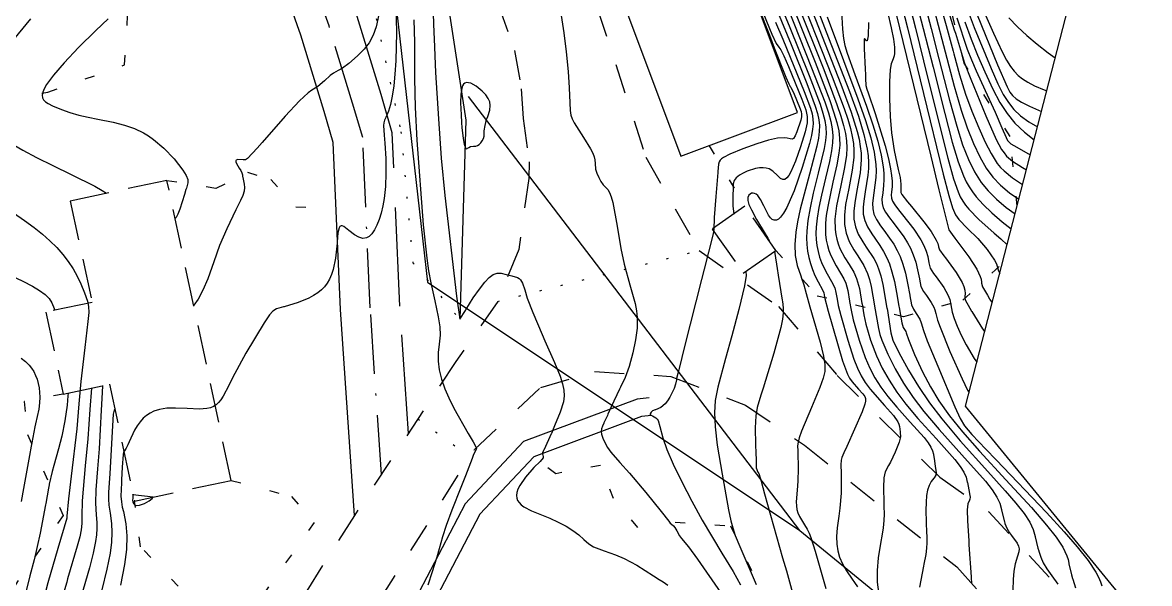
# Model space of a CAD drawing. Header units: metres. Extents: x 1233805 to 1234355, y 654698 to 655114.
# Drawn here: x 1234215.4 to 1234272.4, y 654927.6 to 654956 of the extents above; entities that cross this region are included whole.
import ezdxf

# ---------------------------------------------------------------- set-up
doc = ezdxf.new("R2010")
doc.units = ezdxf.units.M
for name, pattern in [('ИИDash_05_15', [2, 0.5, -1.5]), ('ИИDash_15_15', [3, 1.5, -1.5]), ('ИИDash_20_10', [3, 2, -1]), ('ИИDash_50_20', [7, 5, -2]), ('ИИDashDot_30_20', [5, 3, -1, 0, -1]), ('ИИDot', [1, 0, -1])]:
    doc.linetypes.add(name, pattern=pattern)
for name, color, linetype, lineweight in [('ИИ_ГОРИЗОНТАЛИ_ОСН', 32, 'Continuous', 25), ('ИИ_ГОРИЗОНТАЛИ_УТОЛЩ', 32, 'Continuous', 30), ('ИИ_ДОРОГИ_АД', 7, 'Continuous', 25), ('ИИ_ДОРОГИ_АД_ОСИ', 7, 'Continuous', 25), ('ИИ_ЛЭП_НН', 250, 'Continuous', 25), ('ИИ_ОГРАДЫ', 7, 'Continuous', 25), ('ИИ_ОТКОС', 7, 'Continuous', 25), ('ИИ_СТРОЕНИЕ', 7, 'Continuous', 25), ('ИИ_УГОДЬЯ', 7, 'Continuous', 25)]:
    doc.layers.add(name, color=color, linetype=linetype, lineweight=lineweight)
doc.layers.add('Оформление точек', color=7, linetype='Continuous')

msp = doc.modelspace()

# ---------------------------------------------------------------- linework, layer by layer
at = {"layer": 'ИИ_ГОРИЗОНТАЛИ_ОСН'}
for points, elevation in [([(1234251.431, 654964.046), (1234255.463, 654953.969), (1234256.206, 654952.03), (1234256.417, 654951.416), (1234256.562, 654950.924), (1234256.656, 654950.506), (1234256.702, 654950.135), (1234256.706, 654949.776), (1234256.669, 654949.381), (1234256.565, 654948.791), (1234256.367, 654947.909), (1234256.098, 654946.669), (1234256.027, 654946.221), (1234255.99, 654945.837), (1234255.982, 654945.543), (1234255.996, 654945.258), (1234256.03, 654944.981), (1234256.085, 654944.71), (1234256.159, 654944.45), (1234256.255, 654944.195), (1234256.52, 654943.672), (1234256.739, 654943.312), (1234256.91, 654943.024), (1234257.009, 654942.805), (1234257.109, 654942.435), (1234257.201, 654941.886), (1234257.203, 654941.872), (1234257.277, 654941.435), (1234257.393, 654940.947), (1234257.685, 654939.927), (1234257.994, 654939.047), (1234258.226, 654938.509), (1234258.481, 654938.024), (1234258.782, 654937.551), (1234259.143, 654937.068), (1234259.595, 654936.531), (1234260.27, 654935.782), (1234260.968, 654935), (1234261.173, 654934.736), (1234261.315, 654934.516), (1234261.397, 654934.334), (1234261.438, 654934.151), (1234261.439, 654934.142), (1234261.495, 654933.814), (1234261.521, 654933.673), (1234261.586, 654933.22), (1234261.571, 654933.093), (1234261.471, 654932.957), (1234261.461, 654932.945), (1234261.323, 654932.77), (1234261.222, 654932.576), (1234261.146, 654932.341), (1234261.095, 654932.067), (1234261.068, 654931.737), (1234261.059, 654931.318), (1234261.095, 654930.162), (1234261.101, 654930.049), (1234261.113, 654929.675), (1234261.099, 654929.403), (1234261.054, 654929.084), (1234260.958, 654928.596), (1234260.935, 654928.49), (1234260.736, 654927.435)], 29), ([(1234260.711, 654961.391), (1234262.497, 654955.614), (1234262.553, 654955.433), (1234263.02, 654953.918), (1234263.335, 654953.116), (1234264.085, 654951.256), (1234264.614, 654950.065), (1234264.884, 654949.565), (1234265.009, 654949.384), (1234265.139, 654949.23), (1234265.445, 654948.965), (1234265.941, 654948.652), (1234266.142, 654948.538)], 37), ([(1234260.041, 654960.556), (1234261.33, 654955.672), (1234261.72, 654954.136), (1234262.254, 654952.056), (1234262.618, 654950.743), (1234262.918, 654949.799), (1234263.207, 654949.052), (1234263.513, 654948.43), (1234263.854, 654947.896), (1234264.208, 654947.462), (1234264.628, 654947.04), (1234265.118, 654946.626), (1234265.565, 654946.3)], 35.5), ([(1234253.283, 654960.174), (1234255.897, 654953.6), (1234256.565, 654951.835), (1234256.764, 654951.252), (1234256.904, 654950.777), (1234256.998, 654950.366), (1234257.05, 654949.997), (1234257.064, 654949.642), (1234257.042, 654949.266), (1234256.95, 654948.643), (1234256.759, 654947.736), (1234256.55, 654946.719), (1234256.465, 654946.04), (1234256.471, 654945.514), (1234256.504, 654945.263), (1234256.556, 654945.019), (1234256.627, 654944.785), (1234256.718, 654944.554), (1234256.971, 654944.077), (1234257.181, 654943.747), (1234257.418, 654943.361), (1234257.561, 654943.046), (1234257.702, 654942.534), (1234257.832, 654941.771), (1234257.834, 654941.757), (1234257.925, 654941.195), (1234258.025, 654940.73), (1234258.257, 654939.926), (1234258.563, 654939.129), (1234258.859, 654938.502), (1234259.198, 654937.899), (1234259.593, 654937.298), (1234260.048, 654936.692), (1234260.66, 654935.965), (1234261.574, 654934.951), (1234262.517, 654933.894), (1234262.793, 654933.538), (1234262.985, 654933.241), (1234263.097, 654932.995), (1234263.154, 654932.746), (1234263.157, 654932.731), (1234263.267, 654932.172), (1234263.273, 654932.149), (1234263.304, 654931.982), (1234263.288, 654931.883), (1234263.266, 654931.841), (1234263.188, 654931.64), (1234263.154, 654931.345), (1234263.162, 654930.781), (1234263.225, 654929.776), (1234263.239, 654929.573), (1234263.344, 654927.951), (1234263.352, 654927.826), (1234263.358, 654927.728), (1234263.363, 654927.646), (1234263.364, 654927.635)], 29.5), ([(1234260.088, 654958.933), (1234260.93, 654955.683), (1234261.423, 654953.717), (1234262.01, 654951.379), (1234262.392, 654949.936), (1234262.692, 654948.927), (1234262.957, 654948.223), (1234263.096, 654947.932), (1234263.245, 654947.667), (1234263.412, 654947.416), (1234263.604, 654947.169), (1234263.959, 654946.778), (1234264.4, 654946.357), (1234264.92, 654945.91), (1234265.374, 654945.555)], 35), ([(1234259.878, 654958.256), (1234260.53, 654955.694), (1234261.145, 654953.207), (1234262.167, 654949.128), (1234262.46, 654948.071), (1234262.689, 654947.412), (1234262.801, 654947.163), (1234262.922, 654946.945), (1234263.06, 654946.743), (1234263.229, 654946.536), (1234263.729, 654946.027), (1234264.508, 654945.332), (1234264.843, 654945.04), (1234265.162, 654944.734)], 34.5), ([(1234255.084, 654957.973), (1234256.146, 654955.211), (1234257.196, 654952.493), (1234257.65, 654951.236), (1234257.933, 654950.32), (1234258.098, 654949.573), (1234258.142, 654949.24), (1234258.161, 654948.92), (1234258.158, 654948.599), (1234258.131, 654948.256), (1234258, 654947.412), (1234257.922, 654946.954), (1234257.889, 654946.649), (1234257.898, 654946.292), (1234257.968, 654945.964), (1234258.103, 654945.647), (1234258.324, 654945.293), (1234258.48, 654945.073), (1234258.74, 654944.704), (1234258.927, 654944.399), (1234259.087, 654944.09), (1234259.219, 654943.771), (1234259.347, 654943.37), (1234259.467, 654942.89), (1234259.579, 654942.335), (1234259.695, 654941.638), (1234259.705, 654941.575), (1234259.838, 654940.805), (1234259.915, 654940.561), (1234259.984, 654940.454), (1234260.045, 654940.357), (1234260.066, 654940.293), (1234260.176, 654939.958), (1234260.489, 654939.203), (1234260.893, 654938.323), (1234261.288, 654937.556), (1234261.721, 654936.851), (1234262.26, 654936.099), (1234262.917, 654935.285), (1234263.77, 654934.313), (1234265.098, 654932.868), (1234266.391, 654931.461), (1234267.163, 654930.575), (1234267.638, 654929.967), (1234267.978, 654929.451), (1234268.184, 654929.027), (1234268.243, 654928.841), (1234268.283, 654928.64), (1234268.287, 654928.619), (1234268.422, 654928.052), (1234268.47, 654927.879), (1234268.48, 654927.846), (1234268.613, 654927.405)], 31), ([(1234262.75, 654957.765), (1234263.508, 654955.722), (1234264.354, 654953.661), (1234264.701, 654952.88), (1234264.97, 654952.347), (1234265.229, 654951.929), (1234265.504, 654951.585), (1234265.846, 654951.263), (1234266.265, 654950.963), (1234266.702, 654950.712)], 38.5), ([(1234252.426, 654957.468), (1234253.27, 654955.39), (1234253.49, 654954.925), (1234253.63, 654954.725), (1234253.727, 654954.596), (1234253.881, 654954.287), (1234254.117, 654953.752), (1234254.795, 654952.096), (1234254.993, 654951.563), (1234255.066, 654951.231), (1234255.057, 654950.902), (1234254.96, 654950.452), (1234254.733, 654949.691), (1234254.473, 654948.965), (1234254.239, 654948.435), (1234254.135, 654948.252), (1234254.042, 654948.126), (1234253.935, 654948.043), (1234253.828, 654948.034), (1234253.716, 654948.095), (1234253.558, 654948.247), (1234253.333, 654948.461), (1234253.134, 654948.578), (1234252.993, 654948.617), (1234252.832, 654948.633), (1234252.652, 654948.625), (1234252.457, 654948.593), (1234252.028, 654948.459), (1234251.82, 654948.362), (1234251.64, 654948.258), (1234251.475, 654948.125), (1234251.376, 654947.985), (1234251.33, 654947.826), (1234251.316, 654947.582), (1234251.315, 654947.508), (1234251.309, 654947.318), (1234251.305, 654946.706), (1234251.351, 654946.295)], 26.5), ([(1234258.94, 654957.339), (1234259.314, 654955.701), (1234259.423, 654955.131), (1234259.479, 654954.727), (1234259.481, 654954.407), (1234259.455, 654954.288), (1234259.403, 654954.15), (1234259.313, 654953.894), (1234259.258, 654953.595), (1234259.217, 654952.975), (1234259.216, 654952.142), (1234259.254, 654951.235), (1234259.327, 654950.397), (1234259.458, 654949.51), (1234259.663, 654948.549), (1234259.753, 654948.148), (1234259.802, 654947.802), (1234259.794, 654947.524), (1234259.789, 654947.462), (1234259.798, 654947.378), (1234259.843, 654947.285), (1234260.128, 654946.913), (1234260.329, 654946.67), (1234260.951, 654945.908), (1234261.33, 654945.406), (1234261.588, 654944.982), (1234261.66, 654944.81), (1234261.7, 654944.648), (1234261.701, 654944.645), (1234261.757, 654944.486), (1234261.965, 654944.19), (1234262.051, 654944.076), (1234262.588, 654943.34), (1234262.894, 654942.84), (1234262.984, 654942.637), (1234263.036, 654942.451), (1234263.051, 654942.284), (1234263.03, 654942.121), (1234263.027, 654942.11), (1234263.021, 654942.039), (1234263.046, 654941.963), (1234263.283, 654941.544), (1234263.372, 654941.393), (1234263.387, 654941.367), (1234263.93, 654940.49), (1234264.032, 654940.346)], 33), ([(1234259.359, 654957.226), (1234259.73, 654955.716), (1234261.305, 654949.215), (1234261.716, 654947.512), (1234262.216, 654945.495), (1234262.391, 654945.26), (1234262.532, 654945.073), (1234263.224, 654944.131), (1234263.634, 654943.508), (1234263.81, 654943.144), (1234263.85, 654942.998), (1234263.864, 654942.853), (1234263.867, 654942.794), (1234263.925, 654942.62), (1234264.167, 654942.198), (1234264.278, 654942.009), (1234264.294, 654941.982), (1234264.407, 654941.8)], 33.5), ([(1234261.665, 654957.319), (1234262.088, 654955.835), (1234262.432, 654954.53), (1234262.466, 654954.396), (1234262.753, 654953.328), (1234263.068, 654952.359), (1234263.39, 654951.49), (1234263.733, 654950.647), (1234264.059, 654949.925), (1234264.355, 654949.35), (1234264.671, 654948.854), (1234264.833, 654948.654), (1234265.009, 654948.472), (1234265.43, 654948.129), (1234265.95, 654947.793)], 36.5), ([(1234253.558, 654956.53), (1234254.247, 654954.871), (1234255.041, 654952.895), (1234255.474, 654951.745), (1234255.585, 654951.378), (1234255.652, 654951.066), (1234255.682, 654950.769), (1234255.676, 654950.468), (1234255.634, 654950.137), (1234255.55, 654949.727), (1234255.177, 654948.32), (1234254.707, 654946.539), (1234254.569, 654945.904), (1234254.482, 654945.377), (1234254.433, 654944.762), (1234254.457, 654944.204), (1234254.552, 654943.701), (1234254.734, 654943.167), (1234254.779, 654943.049), (1234254.892, 654942.714), (1234255.01, 654942.273), (1234255.188, 654941.608), (1234255.391, 654940.923), (1234255.717, 654939.813), (1234255.89, 654939.111), (1234255.954, 654938.686), (1234255.947, 654938.341), (1234255.871, 654938.003), (1234255.694, 654937.525), (1234255.275, 654936.513), (1234254.783, 654935.319), (1234254.661, 654934.988), (1234254.6, 654934.766), (1234254.578, 654934.58), (1234254.582, 654934.319), (1234254.585, 654934.27), (1234254.609, 654933.438), (1234254.593, 654932.794), (1234254.553, 654932.334), (1234254.512, 654931.753), (1234254.519, 654931.548), (1234254.544, 654931.369), (1234254.593, 654931.194), (1234254.669, 654931.012), (1234254.924, 654930.578), (1234255.061, 654930.36), (1234255.164, 654930.163), (1234255.254, 654929.948), (1234255.467, 654929.256), (1234256.002, 654927.364)], 27.5), ([(1234254.063, 654956.746), (1234255.286, 654953.695), (1234255.95, 654951.963), (1234256.133, 654951.42), (1234256.255, 654950.98), (1234256.33, 654950.599), (1234256.36, 654950.248), (1234256.349, 654949.897), (1234256.296, 654949.497), (1234256.185, 654948.948), (1234255.987, 654948.115), (1234255.781, 654947.256), (1234255.65, 654946.633), (1234255.561, 654946.095), (1234255.515, 654945.634), (1234255.507, 654945.315), (1234255.52, 654945.003), (1234255.556, 654944.7), (1234255.613, 654944.404), (1234255.691, 654944.118), (1234255.791, 654943.839), (1234255.913, 654943.564), (1234256.068, 654943.267), (1234256.29, 654942.883), (1234256.456, 654942.563), (1234256.516, 654942.337), (1234256.571, 654942), (1234256.572, 654941.987), (1234256.629, 654941.675), (1234256.76, 654941.163), (1234257.113, 654939.927), (1234257.424, 654938.965), (1234257.604, 654938.499), (1234257.783, 654938.123), (1234257.985, 654937.786), (1234258.238, 654937.444), (1234258.966, 654936.614), (1234259.419, 654936.106), (1234259.644, 654935.791), (1234259.697, 654935.674), (1234259.721, 654935.556), (1234259.721, 654935.553), (1234259.761, 654935.282), (1234259.764, 654935.26), (1234259.772, 654935.038), (1234259.709, 654934.762), (1234259.516, 654934.257), (1234259.27, 654933.748), (1234259.173, 654933.58), (1234259.011, 654933.267), (1234258.937, 654932.957), (1234258.914, 654932.476), (1234258.935, 654931.691), (1234258.942, 654931.527), (1234258.951, 654931.127), (1234258.94, 654930.799), (1234258.904, 654930.438), (1234258.839, 654930.011), (1234258.791, 654929.742), (1234258.656, 654928.915), (1234258.595, 654928.27), (1234258.596, 654927.694), (1234258.662, 654927.187)], 28.5), ([(1234255.336, 654956.51), (1234256.763, 654952.862), (1234257.287, 654951.439), (1234257.589, 654950.476), (1234257.684, 654950.078), (1234257.748, 654949.717), (1234257.782, 654949.374), (1234257.788, 654949.035), (1234257.733, 654948.377), (1234257.577, 654947.487), (1234257.462, 654946.862), (1234257.414, 654946.446), (1234257.422, 654946.031), (1234257.498, 654945.646), (1234257.642, 654945.28), (1234257.873, 654944.888), (1234258.051, 654944.628), (1234258.427, 654944.049), (1234258.558, 654943.792), (1234258.666, 654943.529), (1234258.781, 654943.167), (1234258.887, 654942.73), (1234259.094, 654941.541), (1234259.096, 654941.527), (1234259.291, 654940.298), (1234259.333, 654940.106), (1234259.395, 654939.929), (1234259.701, 654939.292), (1234260.176, 654938.41), (1234260.683, 654937.576), (1234261.245, 654936.751), (1234261.859, 654935.941), (1234262.791, 654934.833), (1234264.183, 654933.288), (1234265.075, 654932.304), (1234265.614, 654931.681), (1234266.022, 654931.159), (1234266.313, 654930.716), (1234266.488, 654930.351), (1234266.579, 654930.004), (1234266.584, 654929.977), (1234266.725, 654929.403), (1234266.761, 654929.278), (1234266.765, 654929.262), (1234266.864, 654928.958), (1234266.994, 654928.673), (1234267.179, 654928.355), (1234267.422, 654928.003), (1234267.736, 654927.59)], 30.5), ([(1234263.944, 654956.649), (1234264.472, 654955.432), (1234264.917, 654954.491), (1234265.136, 654954.076), (1234265.329, 654953.762), (1234265.518, 654953.511), (1234265.719, 654953.303), (1234265.945, 654953.123), (1234266.216, 654952.955), (1234266.556, 654952.783), (1234267.033, 654952.573), (1234267.167, 654952.519)], 39.5), ([(1234215.818, 654956.164), (1234214.561, 654954.642)], 22.5), ([(1234219.745, 654956.16), (1234219.117, 654955.576), (1234218.246, 654954.71), (1234217.521, 654953.944), (1234216.977, 654953.317), (1234216.622, 654952.836), (1234216.507, 654952.633), (1234216.435, 654952.457), (1234216.407, 654952.305), (1234216.421, 654952.173), (1234216.475, 654952.063), (1234216.571, 654951.966), (1234216.712, 654951.876), (1234216.932, 654951.771), (1234217.38, 654951.584), (1234217.807, 654951.432), (1234218.253, 654951.302), (1234218.723, 654951.192), (1234219.215, 654951.097), (1234219.985, 654950.944), (1234220.561, 654950.795), (1234221.071, 654950.615), (1234221.519, 654950.401), (1234221.778, 654950.245), (1234222.038, 654950.062), (1234222.558, 654949.623), (1234223.068, 654949.09), (1234223.514, 654948.518), (1234223.682, 654948.246), (1234223.757, 654948.044), (1234223.76, 654947.866), (1234223.693, 654947.608), (1234223.67, 654947.534), (1234223.597, 654947.288), (1234223.363, 654946.542), (1234223.263, 654946.296), (1234223.167, 654946.117), (1234223.125, 654946.067)], 23), ([(1234233.411, 654956.379), (1234233.284, 654955.761), (1234233.133, 654955.334), (1234232.93, 654954.957), (1234232.677, 654954.624), (1234232.334, 654954.285), (1234231.901, 654953.91), (1234231.578, 654953.677), (1234231.355, 654953.551), (1234231.123, 654953.419), (1234230.953, 654953.297), (1234230.67, 654953.032), (1234230.342, 654952.737), (1234230.206, 654952.658), (1234230.027, 654952.555), (1234229.852, 654952.428), (1234229.413, 654952.026), (1234228.676, 654951.236), (1234227.515, 654949.915), (1234227.265, 654949.627), (1234226.785, 654949.105), (1234226.686, 654949.041), (1234226.586, 654949.036), (1234226.566, 654949.039), (1234226.289, 654949.05), (1234226.215, 654949.027), (1234226.183, 654948.983), (1234226.186, 654948.928), (1234226.216, 654948.852), (1234226.366, 654948.613), (1234226.446, 654948.493), (1234226.502, 654948.38), (1234226.52, 654948.276), (1234226.526, 654948.214), (1234226.562, 654948.06), (1234226.62, 654947.805), (1234226.633, 654947.633), (1234226.609, 654947.455), (1234226.544, 654947.239), (1234226.434, 654946.978), (1234226.198, 654946.504), (1234225.73, 654945.549), (1234225.373, 654944.698), (1234225.082, 654943.886), (1234224.772, 654943.022), (1234224.529, 654942.441), (1234224.291, 654941.991), (1234224.063, 654941.683)], 23.5), ([(1234235.185, 654956.106), (1234235.226, 654954.98), (1234235.227, 654953.539), (1234235.225, 654953.146), (1234235.245, 654951.676), (1234235.341, 654950.027), (1234235.663, 654945.758), (1234235.836, 654944.071), (1234235.929, 654943.424), (1234236.038, 654942.818), (1234236.239, 654941.904), (1234236.416, 654941.095), (1234236.496, 654940.591), (1234236.511, 654940.177), (1234236.462, 654939.717), (1234236.413, 654939.298), (1234236.415, 654938.866), (1234236.473, 654938.413), (1234236.586, 654937.943), (1234236.753, 654937.457), (1234236.95, 654937.003), (1234237.208, 654936.482), (1234237.925, 654935.21), (1234238.183, 654934.775), (1234238.325, 654934.531), (1234238.35, 654934.46), (1234238.336, 654934.4), (1234238.314, 654934.36), (1234238.208, 654934.139), (1234238.136, 654933.945), (1234237.803, 654933.066), (1234237.567, 654932.476), (1234237.108, 654931.32), (1234236.821, 654930.555), (1234236.634, 654929.984), (1234236.463, 654929.37), (1234236.35, 654928.956), (1234236.111, 654928.215), (1234235.89, 654927.534)], 24.5), ([(1234236.16, 654956.396), (1234236.2, 654955.476), (1234236.209, 654955.161), (1234236.287, 654953.449), (1234236.428, 654951.106), (1234236.572, 654949.123), (1234236.755, 654947.227), (1234237.349, 654942.145), (1234237.505, 654940.975), (1234237.798, 654941.426), (1234237.82, 654941.462), (1234238.192, 654942.054), (1234238.498, 654942.502), (1234238.767, 654942.849), (1234238.995, 654943.089), (1234239.2, 654943.238), (1234239.401, 654943.311), (1234239.601, 654943.315), (1234239.851, 654943.248), (1234239.928, 654943.223), (1234240.134, 654943.167), (1234240.416, 654943.081), (1234240.506, 654943.031), (1234240.577, 654942.97), (1234240.681, 654942.795), (1234240.79, 654942.457), (1234240.914, 654942.05), (1234241.194, 654941.318), (1234241.676, 654940.2), (1234241.812, 654939.894), (1234242.294, 654938.797), (1234242.572, 654938.106), (1234242.704, 654937.708), (1234242.77, 654937.394), (1234242.782, 654937.107), (1234242.741, 654936.808), (1234242.583, 654936.284), (1234242.297, 654935.586), (1234242.296, 654935.583), (1234242.135, 654935.211), (1234242.128, 654935.194), (1234241.997, 654934.887), (1234241.75, 654934.355), (1234241.744, 654934.344), (1234241.69, 654934.218), (1234241.688, 654934.153), (1234241.699, 654934.117), (1234241.72, 654934.03), (1234241.714, 654933.966), (1234241.565, 654933.793), (1234241.256, 654933.478), (1234240.822, 654932.988), (1234240.538, 654932.574), (1234240.447, 654932.39), (1234240.391, 654932.221), (1234240.37, 654932.068), (1234240.385, 654931.931), (1234240.429, 654931.817), (1234240.505, 654931.708), (1234240.612, 654931.601), (1234240.751, 654931.497), (1234241.124, 654931.296), (1234241.719, 654931.051), (1234242.054, 654930.918), (1234242.484, 654930.726), (1234242.876, 654930.521), (1234243.224, 654930.306), (1234243.515, 654930.088), (1234243.768, 654929.853), (1234244.023, 654929.624), (1234244.271, 654929.475), (1234244.809, 654929.275), (1234245.373, 654929.077), (1234245.818, 654928.886), (1234246.451, 654928.543), (1234247.294, 654928.01), (1234247.589, 654927.819), (1234247.778, 654927.701), (1234248.023, 654927.543)], 25), ([(1234242.628, 654956.339), (1234242.771, 654955.452), (1234242.891, 654954.498), (1234242.985, 654953.503), (1234243.039, 654952.675), (1234243.063, 654951.913), (1234243.077, 654951.525), (1234243.12, 654951.293), (1234243.186, 654951.115), (1234243.289, 654950.911), (1234243.644, 654950.351), (1234243.766, 654950.167), (1234244.116, 654949.593), (1234244.228, 654949.368), (1234244.299, 654949.184), (1234244.333, 654949.032), (1234244.343, 654948.854), (1234244.372, 654948.569), (1234244.434, 654948.364), (1234244.53, 654948.14), (1234244.643, 654947.935), (1234244.759, 654947.775), (1234244.856, 654947.675), (1234244.985, 654947.535), (1234245.08, 654947.378), (1234245.165, 654947.161), (1234245.242, 654946.874), (1234245.455, 654945.688), (1234245.648, 654944.559), (1234245.814, 654943.766), (1234246.105, 654942.725), (1234246.368, 654941.77), (1234246.434, 654941.406), (1234246.469, 654941.065), (1234246.464, 654940.529), (1234246.394, 654939.932), (1234246.26, 654939.282), (1234246.066, 654938.597), (1234245.866, 654938.041), (1234245.632, 654937.545), (1234245.581, 654937.445), (1234245.162, 654936.558), (1234244.991, 654936.175), (1234244.965, 654936.112), (1234244.925, 654936.019), (1234244.791, 654935.743), (1234244.785, 654935.733), (1234244.712, 654935.578), (1234244.671, 654935.443), (1234244.658, 654935.304), (1234244.671, 654935.162), (1234244.728, 654934.967), (1234244.829, 654934.743), (1234244.97, 654934.5), (1234245.14, 654934.255), (1234245.592, 654933.733), (1234246.08, 654933.191), (1234246.904, 654932.226), (1234247.689, 654931.266), (1234248.064, 654930.765), (1234248.132, 654930.677), (1234248.2, 654930.622), (1234248.301, 654930.54), (1234248.372, 654930.458), (1234248.468, 654930.276), (1234248.605, 654930.026), (1234248.712, 654929.898), (1234249.069, 654929.467), (1234249.523, 654928.856), (1234250.7, 654927.148)], 25.5), ([(1234253.461, 654955.996), (1234253.837, 654955.141), (1234254.918, 654952.495), (1234255.233, 654951.645), (1234255.309, 654951.365), (1234255.349, 654951.115), (1234255.358, 654950.862), (1234255.335, 654950.59), (1234255.278, 654950.273), (1234255.179, 654949.867), (1234254.816, 654948.642), (1234254.401, 654947.477), (1234254.209, 654947.011), (1234254.028, 654946.628), (1234253.863, 654946.333), (1234253.715, 654946.131), (1234253.608, 654946.033), (1234253.504, 654945.983), (1234253.402, 654945.98), (1234253.301, 654946.024), (1234253.204, 654946.112), (1234253.105, 654946.247), (1234252.87, 654946.703), (1234252.711, 654947.025), (1234252.561, 654947.232), (1234252.483, 654947.299), (1234252.405, 654947.34), (1234252.325, 654947.356), (1234252.248, 654947.345), (1234252.174, 654947.307), (1234252.111, 654947.245), (1234252.057, 654947.126), (1234252.06, 654946.977), (1234252.119, 654946.779), (1234252.244, 654946.509), (1234252.507, 654946.028), (1234252.942, 654945.292), (1234253.07, 654945.079), (1234253.139, 654944.953)], 27), ([(1234256.074, 654956.262), (1234256.899, 654954.055), (1234257.629, 654952.124), (1234258.014, 654951.027), (1234258.279, 654950.156), (1234258.45, 654949.426), (1234258.534, 654948.805), (1234258.546, 654948.479), (1234258.534, 654948.145), (1234258.434, 654947.372), (1234258.364, 654946.852), (1234258.373, 654946.557), (1234258.438, 654946.286), (1234258.564, 654946.017), (1234258.775, 654945.698), (1234258.941, 654945.474), (1234259.227, 654945.084), (1234259.436, 654944.767), (1234259.612, 654944.457), (1234259.756, 654944.15), (1234259.898, 654943.764), (1234260.025, 654943.315), (1234260.138, 654942.809), (1234260.246, 654942.197), (1234260.251, 654942.168), (1234260.336, 654941.706), (1234260.427, 654941.487), (1234260.567, 654941.274), (1234260.756, 654940.976), (1234260.816, 654940.801), (1234260.942, 654940.408), (1234261.133, 654939.893), (1234261.659, 654938.599), (1234262.525, 654936.545), (1234262.786, 654935.966), (1234263.018, 654935.591), (1234263.382, 654935.153), (1234264.085, 654934.411), (1234264.61, 654933.871), (1234267.164, 654931.203), (1234268.047, 654930.238), (1234268.712, 654929.469), (1234269.254, 654928.775), (1234269.643, 654928.185), (1234269.779, 654927.933), (1234269.88, 654927.703), (1234269.946, 654927.495)], 31.5), ([(1234258.164, 654955.985), (1234258.138, 654955.296), (1234258.117, 654955.133), (1234258.09, 654955.051), (1234258.056, 654955.045), (1234258.008, 654955.115), (1234257.967, 654955.17), (1234257.947, 654955.126), (1234257.944, 654954.666), (1234257.99, 654953.614), (1234258.003, 654953.354), (1234258.012, 654953.141), (1234258.033, 654952.798), (1234258.075, 654952.616), (1234258.145, 654952.415), (1234258.495, 654951.386), (1234258.998, 654949.738), (1234259.168, 654949.089), (1234259.281, 654948.574), (1234259.331, 654948.247), (1234259.356, 654947.951), (1234259.355, 654947.685), (1234259.329, 654947.409), (1234259.314, 654947.259), (1234259.323, 654947.098), (1234259.376, 654946.946), (1234259.484, 654946.766), (1234259.677, 654946.508), (1234259.872, 654946.264), (1234260.448, 654945.524), (1234260.806, 654944.988), (1234260.951, 654944.709), (1234261.067, 654944.426), (1234261.152, 654944.143), (1234261.216, 654943.831), (1234261.217, 654943.824), (1234261.283, 654943.56), (1234261.452, 654943.289), (1234261.579, 654943.116), (1234261.962, 654942.577), (1234262.177, 654942.214), (1234262.266, 654941.982), (1234262.314, 654941.705), (1234262.381, 654941.332), (1234262.482, 654941.012), (1234262.639, 654940.623), (1234262.845, 654940.178), (1234263.095, 654939.689), (1234263.499, 654938.991), (1234263.634, 654938.801)], 32.5), ([(1234262.618, 654956.21), (1234263.154, 654954.634), (1234263.365, 654954.092), (1234263.608, 654953.531), (1234264.061, 654952.543), (1234264.566, 654951.438), (1234264.904, 654950.649), (1234265.117, 654950.159), (1234265.193, 654950.017), (1234265.267, 654949.921), (1234265.355, 654949.846), (1234265.499, 654949.758), (1234265.771, 654949.605), (1234266.334, 654949.286)], 37.5), ([(1234263.647, 654956.359), (1234264.673, 654953.836), (1234265.16, 654952.724), (1234265.304, 654952.465), (1234265.445, 654952.282), (1234265.629, 654952.116), (1234265.89, 654951.954), (1234266.293, 654951.755), (1234266.901, 654951.487)], 39), ([(1234214.813, 654949.88), (1234215.426, 654949.53), (1234216.123, 654949.159), (1234216.937, 654948.751), (1234217.87, 654948.302), (1234219.066, 654947.709), (1234219.443, 654947.492), (1234219.661, 654947.345)], 22.5), ([(1234253.406, 654944.405), (1234253.424, 654944.335), (1234253.426, 654944.322), (1234253.43, 654944.301), (1234253.549, 654943.55), (1234253.601, 654943.202), (1234253.794, 654941.95), (1234253.808, 654941.872), (1234253.855, 654941.556), (1234253.857, 654941.301), (1234253.817, 654940.985), (1234253.725, 654940.56), (1234253.371, 654939.264), (1234252.833, 654937.496), (1234252.717, 654937.134), (1234252.529, 654936.511), (1234252.462, 654936.092), (1234252.44, 654935.481), (1234252.453, 654934.648), (1234252.472, 654934.213), (1234252.483, 654933.893), (1234252.478, 654933.741), (1234252.485, 654933.46), (1234252.576, 654933.252), (1234252.617, 654933.177), (1234252.734, 654932.794), (1234252.909, 654932.158), (1234253.822, 654928.922), (1234253.884, 654928.703), (1234254.011, 654928.256), (1234254.378, 654926.969)], 27), ([(1234251.969, 654943.397), (1234251.973, 654943.19), (1234251.887, 654942.673), (1234251.611, 654941.474), (1234251.262, 654940.132), (1234250.939, 654938.994), (1234250.542, 654937.55), (1234250.415, 654936.871), (1234250.381, 654936.24), (1234250.405, 654935.535), (1234250.517, 654934.614), (1234250.759, 654933.144), (1234251.089, 654931.341), (1234251.201, 654930.796), (1234251.299, 654930.428), (1234251.43, 654930.055), (1234251.661, 654929.49), (1234252.489, 654927.57)], 26.5), ([(1234214.813, 654943.191), (1234215.434, 654942.898), (1234215.91, 654942.651), (1234216.277, 654942.432), (1234216.551, 654942.231), (1234216.75, 654942.031), (1234216.896, 654941.807), (1234217.017, 654941.518), (1234217.044, 654941.43)], 21.5), ([(1234215.346, 654939.012), (1234215.565, 654938.836), (1234215.742, 654938.659), (1234215.866, 654938.502), (1234215.975, 654938.33), (1234216.069, 654938.143), (1234216.147, 654937.942), (1234216.253, 654937.505), (1234216.289, 654937.036), (1234216.276, 654936.746), (1234216.238, 654936.438), (1234216.075, 654935.696), (1234216.038, 654935.547), (1234215.876, 654934.738), (1234215.846, 654934.568), (1234215.763, 654934.097), (1234215.465, 654932.421), (1234215.35, 654931.764)], 21), ([(1234217.716, 654937.248), (1234217.703, 654937.101), (1234217.661, 654936.637), (1234217.55, 654935.846), (1234217.397, 654935.074), (1234217.236, 654934.434), (1234216.997, 654933.581), (1234216.911, 654933.28), (1234216.757, 654932.637), (1234216.751, 654932.602), (1234216.721, 654932.436), (1234216.582, 654931.662), (1234216.569, 654931.589), (1234216.301, 654930.168), (1234215.994, 654928.818), (1234215.787, 654928.006), (1234215.478, 654926.782)], 21.5), ([(1234218.895, 654937.501), (1234218.821, 654936.41), (1234218.718, 654934.929), (1234218.582, 654933.562), (1234218.419, 654931.794), (1234218.409, 654931.031), (1234218.409, 654930.65), (1234218.374, 654930.33), (1234218.302, 654929.979), (1234218.181, 654929.51), (1234217.692, 654927.848), (1234217.645, 654927.69), (1234217.185, 654926.123)], 22.5), ([(1234219.459, 654937.621), (1234219.43, 654937.27), (1234219.391, 654936.387), (1234219.289, 654934.425), (1234219.204, 654933.409), (1234219.118, 654932.347), (1234219.097, 654931.688), (1234219.135, 654931.091), (1234219.164, 654930.71), (1234219.168, 654930.404), (1234219.149, 654930.086), (1234219.104, 654929.746), (1234218.986, 654929.16), (1234218.797, 654928.407), (1234218.125, 654926.112)], 23), ([(1234220.075, 654936.452), (1234220.034, 654936.387), (1234219.997, 654936.187), (1234219.925, 654935.005), (1234219.859, 654933.776), (1234219.816, 654933.189), (1234219.757, 654932.219), (1234219.757, 654931.88), (1234219.776, 654931.583), (1234219.834, 654931.171), (1234219.905, 654930.653), (1234219.927, 654930.199), (1234219.904, 654929.704), (1234219.834, 654929.161), (1234219.671, 654928.344), (1234219.412, 654927.307)], 23.5)]:
    msp.add_lwpolyline(points, dxfattribs=dict(at, elevation=elevation))
for points, elevation in [([(1234237.789, 654949.644), (1234237.82, 654949.609), (1234237.855, 654949.599), (1234237.959, 654949.654), (1234238.05, 654949.71), (1234238.203, 654949.728), (1234238.313, 654949.732), (1234238.395, 654949.756), (1234238.48, 654949.81), (1234238.567, 654949.894), (1234238.646, 654950.001), (1234238.704, 654950.11), (1234238.736, 654950.228), (1234238.743, 654950.381), (1234238.745, 654950.498), (1234238.782, 654950.779), (1234238.864, 654951.083), (1234238.917, 654951.234), (1234239.019, 654951.554), (1234239.048, 654951.785), (1234239.023, 654951.962), (1234238.95, 654952.136), (1234238.826, 654952.315), (1234238.645, 654952.507), (1234238.339, 654952.758), (1234238.067, 654952.906), (1234237.953, 654952.936), (1234237.854, 654952.938), (1234237.77, 654952.91), (1234237.703, 654952.854), (1234237.653, 654952.772), (1234237.612, 654952.66), (1234237.56, 654952.345), (1234237.547, 654951.912), (1234237.571, 654951.315), (1234237.595, 654950.92), (1234237.616, 654950.646), (1234237.641, 654950.398), (1234237.678, 654950.109), (1234237.727, 654949.831), (1234237.789, 654949.644)], 25.5), ([(1234220.994, 654932.106), (1234220.983, 654931.989), (1234220.979, 654931.939), (1234220.978, 654931.935), (1234220.975, 654931.829), (1234220.991, 654931.733), (1234221.032, 654931.641), (1234221.098, 654931.586), (1234221.194, 654931.565), (1234221.32, 654931.578), (1234221.568, 654931.661), (1234221.811, 654931.791), (1234221.968, 654931.923), (1234222.009, 654931.984), (1234222.01, 654931.989)], 24.5), ([(1234221, 654932.13), (1234220.999, 654932.127), (1234220.994, 654932.106)], 24.5)]:
    msp.add_lwpolyline(points, close=True, dxfattribs=dict(at, elevation=elevation))
at = {"layer": 'ИИ_ГОРИЗОНТАЛИ_УТОЛЩ'}
for points, elevation in [([(1234252.02, 654958.243), (1234253.153, 654955.332), (1234253.4, 654954.691), (1234253.983, 654953.214), (1234254.127, 654952.885), (1234254.207, 654952.747), (1234254.238, 654952.702), (1234254.397, 654952.363), (1234254.672, 654951.696), (1234254.753, 654951.48), (1234254.783, 654951.346), (1234254.78, 654951.214), (1234254.741, 654951.036), (1234254.545, 654950.453), (1234254.45, 654950.243), (1234254.37, 654950.121), (1234254.301, 654950.082), (1234254.195, 654950.102), (1234254.05, 654950.139), (1234253.905, 654950.155), (1234253.557, 654950.131), (1234253.11, 654950.03), (1234252.52, 654949.849), (1234251.818, 654949.597), (1234251.162, 654949.329), (1234250.827, 654949.162), (1234250.73, 654949.089), (1234250.662, 654949.013), (1234250.616, 654948.927), (1234250.585, 654948.819), (1234250.546, 654948.445), (1234250.543, 654948.402), (1234250.451, 654947.185), (1234250.369, 654946.118), (1234250.345, 654945.506), (1234250.346, 654945.503), (1234250.298, 654945.236), (1234249.863, 654943.512), (1234249.728, 654942.982), (1234248.868, 654939.601), (1234248.593, 654938.493), (1234248.558, 654938.35), (1234248.528, 654938.238), (1234248.466, 654937.979), (1234248.455, 654937.91), (1234248.412, 654937.695), (1234248.341, 654937.485), (1234248.121, 654937.037), (1234247.998, 654936.847), (1234247.878, 654936.698), (1234247.666, 654936.523), (1234247.401, 654936.405), (1234247.378, 654936.397), (1234247.248, 654936.343), (1234247.173, 654936.284), (1234247.124, 654936.191), (1234247.134, 654936.154), (1234247.167, 654936.124), (1234247.24, 654936.091), (1234247.422, 654935.994), (1234247.485, 654935.932), (1234247.532, 654935.856), (1234247.617, 654935.556), (1234247.766, 654934.985), (1234247.977, 654934.39), (1234248.296, 654933.649), (1234248.725, 654932.752), (1234249.227, 654931.78), (1234249.752, 654930.828), (1234250.749, 654929.16), (1234251.316, 654928.226), (1234251.699, 654927.559)], 26), ([(1234253.278, 654957.918), (1234254.155, 654955.808), (1234255.164, 654953.295), (1234255.713, 654951.851), (1234255.86, 654951.397), (1234255.954, 654951.022), (1234256.006, 654950.683), (1234256.018, 654950.358), (1234255.992, 654950.017), (1234255.923, 654949.612), (1234255.62, 654948.357), (1234255.368, 654947.352), (1234255.206, 654946.614), (1234255.096, 654945.975), (1234255.04, 654945.431), (1234255.031, 654945.086), (1234255.045, 654944.749), (1234255.081, 654944.42), (1234255.141, 654944.099), (1234255.223, 654943.789), (1234255.328, 654943.485), (1234255.454, 654943.187), (1234255.617, 654942.862), (1234255.829, 654942.469), (1234255.903, 654942.321), (1234255.94, 654942.114), (1234255.942, 654942.102), (1234256.127, 654941.379), (1234256.855, 654938.884), (1234257.102, 654938.196), (1234257.205, 654937.998), (1234257.332, 654937.819), (1234257.662, 654937.445), (1234257.87, 654937.212), (1234257.973, 654937.068), (1234258.004, 654936.965), (1234258.006, 654936.902), (1234258.007, 654936.846), (1234258.007, 654936.845), (1234257.974, 654936.681), (1234257.833, 654936.304), (1234257.068, 654934.538), (1234256.92, 654934.228), (1234256.816, 654933.998), (1234256.78, 654933.847), (1234256.769, 654933.618), (1234256.778, 654933.19), (1234256.783, 654933.004), (1234256.783, 654932.184), (1234256.72, 654931.426), (1234256.665, 654931.03), (1234256.585, 654930.437), (1234256.552, 654930), (1234256.558, 654929.615), (1234256.603, 654929.278), (1234256.697, 654928.95), (1234256.846, 654928.612), (1234257.048, 654928.263), (1234257.34, 654927.842), (1234257.461, 654927.672), (1234257.607, 654927.446)], 28), ([(1234254.421, 654958.066), (1234256.33, 654953.231), (1234256.926, 654951.638), (1234257.111, 654951.087), (1234257.246, 654950.627), (1234257.341, 654950.223), (1234257.398, 654949.857), (1234257.423, 654949.508), (1234257.415, 654949.151), (1234257.339, 654948.506), (1234257.163, 654947.595), (1234257.004, 654946.784), (1234256.94, 654946.243), (1234256.947, 654945.772), (1234257.027, 654945.331), (1234257.18, 654944.916), (1234257.422, 654944.482), (1234257.618, 654944.186), (1234257.924, 654943.703), (1234258.114, 654943.288), (1234258.208, 654942.991), (1234258.294, 654942.632), (1234258.463, 654941.656), (1234258.465, 654941.642), (1234258.658, 654940.514), (1234258.733, 654940.215), (1234258.827, 654939.926), (1234259.132, 654939.21), (1234259.508, 654938.471), (1234259.933, 654937.749), (1234260.415, 654937.03), (1234260.953, 654936.317), (1234261.726, 654935.399), (1234262.879, 654934.12), (1234264.065, 654932.787), (1234264.406, 654932.35), (1234264.647, 654931.981), (1234264.793, 654931.675), (1234264.874, 654931.368), (1234264.88, 654931.334), (1234265.034, 654930.737), (1234265.051, 654930.677), (1234265.057, 654930.657), (1234265.146, 654930.41), (1234265.289, 654930.178), (1234265.39, 654930.044), (1234265.666, 654929.651), (1234265.738, 654929.502), (1234265.771, 654929.373), (1234265.763, 654929.217), (1234265.69, 654928.994), (1234265.568, 654928.619), (1234265.498, 654928.236), (1234265.465, 654927.818), (1234265.454, 654927.278)], 30), ([(1234259.617, 654957.754), (1234260.13, 654955.705), (1234260.943, 654952.387), (1234261.941, 654948.32), (1234262.223, 654947.232), (1234262.406, 654946.616), (1234262.551, 654946.262), (1234262.722, 654946.016), (1234263.172, 654945.566), (1234263.687, 654945.056), (1234264.157, 654944.501), (1234264.525, 654943.968), (1234264.622, 654943.774), (1234264.676, 654943.593), (1234264.707, 654943.479), (1234264.792, 654943.298)], 34), ([(1234261.313, 654957.283), (1234261.873, 654955.136), (1234262.034, 654954.503), (1234262.487, 654952.762), (1234262.843, 654951.551), (1234263.148, 654950.66), (1234263.463, 654949.867), (1234263.783, 654949.186), (1234264.105, 654948.623), (1234264.443, 654948.156), (1234264.825, 654947.75), (1234265.28, 654947.372), (1234265.758, 654947.046)], 36), ([(1234234.283, 654956.813), (1234234.313, 654955.468), (1234234.273, 654954.033), (1234234.228, 654953.361), (1234234.17, 654952.773), (1234234.095, 654952.261), (1234234.005, 654951.833), (1234233.899, 654951.489), (1234233.763, 654951.182), (1234233.697, 654951.038), (1234233.662, 654950.912), (1234233.649, 654950.768), (1234233.682, 654950.276), (1234233.717, 654949.886), (1234233.765, 654949.096), (1234233.776, 654948.358), (1234233.75, 654947.685), (1234233.687, 654947.083), (1234233.622, 654946.705), (1234233.538, 654946.348), (1234233.438, 654946.02), (1234233.324, 654945.732), (1234233.2, 654945.49), (1234233.068, 654945.3), (1234232.931, 654945.165), (1234232.791, 654945.087), (1234232.613, 654945.066), (1234232.413, 654945.119), (1234232.19, 654945.246), (1234231.901, 654945.47), (1234231.649, 654945.659), (1234231.569, 654945.692), (1234231.505, 654945.692), (1234231.453, 654945.66), (1234231.411, 654945.594), (1234231.353, 654945.354), (1234231.307, 654944.883), (1234231.303, 654944.824), (1234231.226, 654944.064), (1234231.104, 654943.487), (1234231.019, 654943.234), (1234230.918, 654943.006), (1234230.8, 654942.803), (1234230.666, 654942.624), (1234230.513, 654942.466), (1234230.332, 654942.317), (1234230.123, 654942.179), (1234229.886, 654942.05), (1234229.338, 654941.823), (1234228.631, 654941.614), (1234228.594, 654941.605), (1234228.252, 654941.501), (1234228.059, 654941.389), (1234227.884, 654941.196), (1234227.626, 654940.804), (1234226.697, 654939.259), (1234226.017, 654938.015), (1234225.829, 654937.633), (1234225.547, 654937.083), (1234225.435, 654936.91), (1234225.322, 654936.773), (1234225.197, 654936.659), (1234225.06, 654936.571), (1234224.906, 654936.507), (1234224.731, 654936.465), (1234224.348, 654936.438), (1234223.735, 654936.461), (1234223.135, 654936.486), (1234222.706, 654936.475), (1234222.341, 654936.424), (1234222.039, 654936.331), (1234221.856, 654936.239), (1234221.681, 654936.119), (1234221.516, 654935.971), (1234221.359, 654935.795), (1234221.213, 654935.594), (1234221.075, 654935.364), (1234220.797, 654934.78), (1234220.735, 654934.637), (1234220.643, 654934.453), (1234220.558, 654934.325), (1234220.516, 654934.255), (1234220.496, 654934.147), (1234220.455, 654933.506), (1234220.419, 654932.858), (1234220.408, 654932.704), (1234220.384, 654932.03), (1234220.407, 654931.755), (1234220.454, 654931.477), (1234220.506, 654931.258), (1234220.634, 654930.634), (1234220.683, 654930.03), (1234220.66, 654929.345), (1234220.564, 654928.576), (1234220.356, 654927.529)], 24), ([(1234256.8, 654956.559), (1234256.855, 654955.642), (1234256.899, 654955.17), (1234256.964, 654954.817), (1234257.078, 654954.435), (1234257.478, 654953.344), (1234258.062, 654951.755), (1234258.383, 654950.802), (1234258.63, 654949.974), (1234258.805, 654949.27), (1234258.908, 654948.689), (1234258.937, 654948.362), (1234258.942, 654948.043), (1234258.923, 654947.731), (1234258.877, 654947.369), (1234258.839, 654947.056), (1234258.848, 654946.825), (1234258.908, 654946.614), (1234259.024, 654946.39), (1234259.226, 654946.103), (1234259.407, 654945.868), (1234259.942, 654945.145), (1234260.131, 654944.847), (1234260.281, 654944.569), (1234260.425, 654944.236), (1234260.546, 654943.871), (1234260.645, 654943.476), (1234260.731, 654943.014), (1234260.733, 654943), (1234260.809, 654942.634), (1234260.939, 654942.388), (1234261.088, 654942.177), (1234261.331, 654941.827), (1234261.467, 654941.595), (1234261.521, 654941.459), (1234261.569, 654941.273), (1234261.656, 654940.937), (1234261.775, 654940.575), (1234262.263, 654939.351), (1234262.888, 654937.959), (1234263.171, 654937.4), (1234263.244, 654937.283)], 32), ([(1234263.024, 654956.009), (1234263.349, 654955.134), (1234263.674, 654954.325), (1234264.034, 654953.487), (1234264.441, 654952.609), (1234264.801, 654951.94), (1234265.172, 654951.371), (1234265.564, 654950.889), (1234266.038, 654950.434), (1234266.532, 654950.055)], 38), ([(1234265.253, 654956.211), (1234265.69, 654955.759), (1234266.168, 654955.313), (1234266.685, 654954.876), (1234267.24, 654954.449), (1234267.599, 654954.196)], 40), ([(1234214.948, 654946.354), (1234215.507, 654945.977), (1234216, 654945.618), (1234216.427, 654945.278), (1234216.799, 654944.946), (1234217.139, 654944.605), (1234217.447, 654944.255), (1234217.724, 654943.894), (1234217.966, 654943.528), (1234218.178, 654943.151), (1234218.363, 654942.762), (1234218.542, 654942.312), (1234218.688, 654941.896), (1234218.747, 654941.623), (1234218.756, 654941.326), (1234218.717, 654940.864), (1234218.562, 654939.549), (1234218.36, 654937.835), (1234218.259, 654936.695), (1234218.148, 654935.434), (1234217.875, 654933.048), (1234217.74, 654931.9), (1234217.655, 654931.032), (1234217.644, 654930.915), (1234217.201, 654929.389), (1234217.201, 654929.389), (1234216.697, 654927.65), (1234216.309, 654926.158)], 22)]:
    msp.add_lwpolyline(points, dxfattribs=dict(at, elevation=elevation))
at = {"layer": 'ИИ_ДОРОГИ_АД'}
msp.add_lwpolyline([(1234232.181, 654931.059), (1234231.485, 654941.469), (1234231.11, 654949.912), (1234230.652, 654951.474), (1234229.474, 654955.346), (1234226.561, 654963.578), (1234225.266, 654966.668), (1234223.067, 654971.575), (1234219.932, 654978.035), (1234216.64, 654985.051), (1234213.606, 654993.282), (1234209.939, 655004.539), (1234207.31, 655010.19), (1234205.734, 655015.792), (1234208.622, 655016.604)], dxfattribs=at)
at = {"layer": 'ИИ_ДОРОГИ_АД', "linetype": 'ИИDash_50_20'}
msp.add_lwpolyline([(1234234.91, 654935.201), (1234234.481, 654941.636), (1234234.091, 654950.407), (1234233.527, 654952.332), (1234232.324, 654956.283), (1234229.361, 654964.659), (1234228.019, 654967.862), (1234225.786, 654972.844), (1234222.64, 654979.327), (1234219.411, 654986.209), (1234216.441, 654994.266), (1234212.736, 655005.64), (1234210.132, 655011.235), (1234208.622, 655016.604)], dxfattribs=at)
at = {"layer": 'ИИ_ДОРОГИ_АД', "linetype": 'ИИDash_15_15'}
for points in [[(1234225.872, 655015.393), (1234227.486, 655007.795), (1234229.28, 654999.274), (1234233.77, 654983.899), (1234235.28, 654979.948), (1234242.599, 654962.411), (1234246.914, 654949.166), (1234249.599, 654944.45), (1234253.621, 654941.616), (1234256.584, 654938.131), (1234261.761, 654932.995), (1234264.242, 654931.245), (1234280.624, 654913.48)], [(1234223.484, 655012.932), (1234224.068, 655010.46), (1234224.8, 655007.415), (1234225.332, 655004.791), (1234226.407, 654999.78), (1234228.29, 654992.298), (1234229.926, 654984.305), (1234232.213, 654977.348), (1234233.445, 654974.512), (1234234.765, 654970.949), (1234236.389, 654965.414), (1234240.278, 654954.562), (1234240.617, 654952.626), (1234240.706, 654951.123), (1234241.016, 654948.936), (1234240.989, 654948.091), (1234240.491, 654944.51), (1234239.422, 654941.883), (1234237.311, 654938.846), (1234232.181, 654931.059), (1234228.203, 654924.776)], [(1234227.501, 654902.153), (1234224.602, 654901.685), (1234225.378, 654907.925), (1234227.377, 654914.463), (1234231.841, 654924.21), (1234238.254, 654934.402), (1234241.604, 654937.528), (1234244.319, 654938.33), (1234248.18, 654938.091), (1234251.947, 654936.636), (1234254.928, 654934.611), (1234262.621, 654928.458), (1234272.736, 654917.242), (1234283.81, 654906.203), (1234297.287, 654888.691), (1234305.246, 654869.004), (1234307.563, 654864.702), (1234310.214, 654860.095)]]:
    msp.add_lwpolyline(points, dxfattribs=at)
at = {"layer": 'ИИ_ДОРОГИ_АД', "linetype": 'ИИDot'}
for points in [[(1234239.422, 654941.883), (1234249.599, 654944.45)], [(1234235.394, 654935.936), (1234238.048, 654934.003)]]:
    msp.add_lwpolyline(points, dxfattribs=at)
at = {"layer": 'ИИ_ДОРОГИ_АД_ОСИ', "linetype": 'ИИDashDot_30_20'}
msp.add_lwpolyline([(1234233.545, 654933.129), (1234232.983, 654941.553), (1234232.6, 654950.16), (1234232.09, 654951.903), (1234230.899, 654955.814), (1234227.961, 654964.119), (1234226.643, 654967.265), (1234224.427, 654972.209), (1234221.286, 654978.681), (1234218.026, 654985.63), (1234215.023, 654993.774), (1234211.337, 655005.09), (1234208.721, 655010.713), (1234207.178, 655016.198)], dxfattribs=at)
at = {"layer": 'ИИ_ЛЭП_НН'}
for points in [[(1234213.717, 655063.816), (1234224.994, 655027.75), (1234230.474, 655001.937), (1234232.261, 654974.732), (1234235.873, 654942.857), (1234254.685, 654930.295), (1234274.578, 654914.045), (1234301.425, 654870.757), (1234315.062, 654850.276)], [(1234254.685, 654930.295), (1234237.953, 654952.242)]]:
    msp.add_lwpolyline(points, dxfattribs=at)
at = {"layer": 'ИИ_ОГРАДЫ'}
for points in [[(1234247.084, 654937.013), (1234246.474, 654936.938), (1234240.731, 654934.792), (1234237.783, 654931.647), (1234231.201, 654919.042), (1234226.542, 654909.514), (1234226.974, 654904.051)], [(1234247.193, 654936.12), (1234246.69, 654936.058), (1234241.243, 654934.022), (1234238.524, 654931.121), (1234232.004, 654918.636), (1234227.459, 654909.339), (1234227.871, 654904.122)]]:
    msp.add_lwpolyline(points, dxfattribs=at)
at = {"layer": 'ИИ_ОТКОС', "color": 33, "linetype": 'ИИDot', "elevation": 27.811}
msp.add_lwpolyline([(1234185.401, 655082.982), (1234182.301, 655079.762), (1234186.591, 655071.553), (1234193.331, 655062.216), (1234197.751, 655057.912), (1234204.014, 655052.314), (1234210.661, 655036.822), (1234214.823, 655019.73), (1234217.776, 655007.734), (1234220.307, 654990.13), (1234226.739, 654974.429), (1234232.589, 654959.408), (1234234.53, 654950.46), (1234235.137, 654943.831), (1234237.503, 654940.983)], dxfattribs=at)
at = {"layer": 'ИИ_ОТКОС', "elevation": 27.811}
msp.add_lwpolyline([(1234185.401, 655082.982), (1234189.912, 655078.709), (1234199.026, 655070.592), (1234207.165, 655064.71), (1234212.111, 655061.766), (1234215.481, 655053.057), (1234216.304, 655044.7), (1234218.796, 655037.366), (1234220.383, 655027.577), (1234223.132, 655011.38), (1234225.452, 654999.313), (1234227.298, 654988.425), (1234229.895, 654980.575), (1234233.85, 654965.39), (1234236.807, 654957.636), (1234237.821, 654951.033), (1234237.503, 654940.983)], dxfattribs=at)
at = {"layer": 'ИИ_СТРОЕНИЕ'}
msp.add_lwpolyline([(1234239.148, 654974.678), (1234248.682, 654949.22), (1234254.58, 654951.428), (1234245.097, 654976.75), (1234239.148, 654974.678)], close=True, dxfattribs=at)
at = {"layer": 'ИИ_СТРОЕНИЕ', "linetype": 'ИИDash_20_10'}
for points in [[(1234216.587, 654941.332), (1234217.472, 654937.196), (1234219.808, 654937.696), (1234221.073, 654931.788), (1234225.957, 654932.834), (1234222.711, 654947.998), (1234217.827, 654946.953), (1234218.923, 654941.832), (1234216.587, 654941.332)], [(1234250.269, 654945.535), (1234251.835, 654943.303), (1234253.485, 654944.461), (1234251.918, 654946.693), (1234250.269, 654945.535)]]:
    msp.add_lwpolyline(points, close=True, dxfattribs=at)
at = {"layer": 'ИИ_УГОДЬЯ', "linetype": 'ИИDash_05_15'}
for points in [[(1234265.668, 654946.7), (1234265.324, 654950.213), (1234262.996, 654953.925), (1234261.444, 654960.264), (1234259.671, 654962.148), (1234257.066, 654963.09), (1234256.457, 654965.195), (1234257.399, 654966.58), (1234260.391, 654965.583), (1234265.439, 654965.699), (1234268.542, 654965.478), (1234270.615, 654965.908)], [(1234200.29, 654937.766), (1234202.585, 654945.494), (1234208.527, 654950.934), (1234216.684, 654952.455), (1234220.561, 654953.83), (1234220.811, 654957.645), (1234221.749, 654959.396), (1234223.125, 654959.083), (1234224.751, 654957.582), (1234226.565, 654957.395), (1234228.685, 654957.574)], [(1234250.103, 654949.752), (1234251.918, 654946.693)], [(1234222.711, 654947.998), (1234225.205, 654947.598), (1234226.773, 654948.414), (1234227.965, 654948.037), (1234229.22, 654946.657), (1234231.258, 654946.586)], [(1234253.485, 654944.461), (1234255.561, 654942.17), (1234259.939, 654941.117), (1234262.931, 654941.948), (1234264.918, 654943.784)], [(1234217.472, 654937.196), (1234215.494, 654936.815), (1234215.668, 654935.148), (1234217.46, 654931.063), (1234213.665, 654925.533), (1234212.296, 654909.695), (1234213.109, 654902.474), (1234206.626, 654900.319)], [(1234246.511, 654930.453), (1234245.275, 654931.921), (1234244.624, 654933.592), (1234242.359, 654933.167), (1234241.243, 654934.022)], [(1234225.957, 654932.834), (1234229.009, 654932.011), (1234230.157, 654930.705), (1234227.031, 654926.314), (1234224.657, 654926.037), (1234221.373, 654929.479), (1234221.073, 654931.788)], [(1234248.399, 654930.717), (1234251.187, 654930.538), (1234253.444, 654925.727), (1234252.715, 654923.431)]]:
    msp.add_lwpolyline(points, dxfattribs=at)
at = {"layer": 'Оформление точек', "color": 41}
msp.add_lwpolyline([(1234283.108, 654912.091), (1234263.065, 654936.588), (1234271.639, 654969.887), (1234262.654, 654978.832), (1234256.669, 655012.818), (1234288.937, 655037.856)], dxfattribs=at)

doc.saveas('drawing.dxf')
